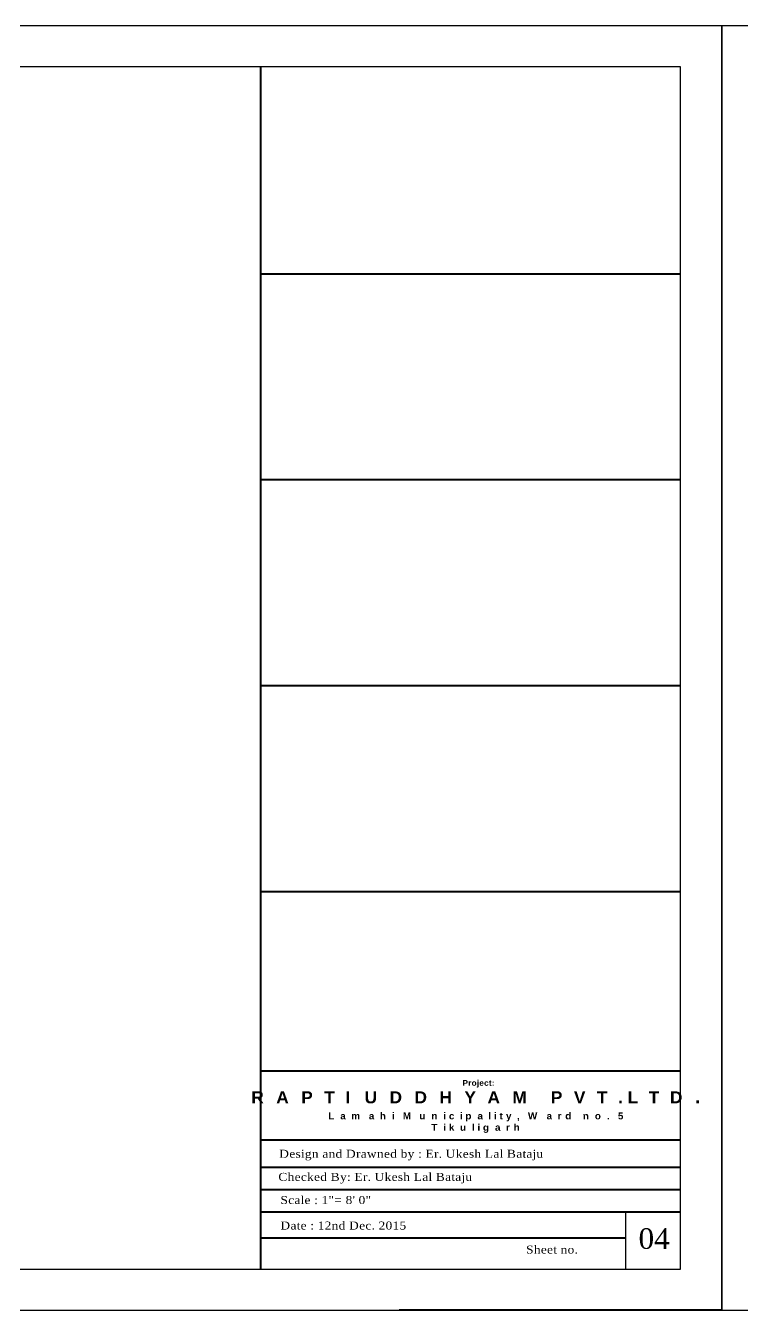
# Model space of a CAD drawing. Extents: x -2338379 to 930990, y -818978 to 106940.
# Drawn here: x 392866 to 394119, y -205212 to -202966 of the extents above; entities that cross this region are included whole.
import ezdxf

# ---------------------------------------------------------------- set-up
doc = ezdxf.new("R2010")
doc.units = 0
doc.header["$MEASUREMENT"] = 0
doc.layers.get('0').update_dxf_attribs({"linetype": 'CONTINUOUS', "lineweight": 30})
doc.layers.add('Text (Data)', color=1, linetype='CONTINUOUS', lineweight=13)
doc.styles.get("Standard").update_dxf_attribs({"font": 'times.ttf', "height": 6})

msp = doc.modelspace()

# ---------------------------------------------------------------- linework, layer by layer
at = {"lineweight": 40}
msp.add_line((393276.59, -203037.99), (393276.59, -205140.39), dxfattribs=at)
msp.add_line((393914.74, -205040.59), (393914.74, -205140.39))
at = {"color": 3}
for points in [[(394083.22, -205212.39), (394083.22, -202965.99), (390905.62, -202965.99), (390905.62, -205212.39)], [(397260.82, -205212.39), (397260.82, -202965.99), (394083.22, -202965.99), (394083.22, -205212.39)], [(394011.22, -205140.39), (394011.22, -203037.99), (390977.62, -203037.99), (390977.62, -205140.39)]]:
    msp.add_lwpolyline(points, close=True, dxfattribs=at)
at = {"lineweight": 40}
for points in [[(394011.22, -203400.39), (393276.59, -203400.39)], [(394011.22, -203760.39), (393276.59, -203760.39)], [(394011.22, -204120.39), (393276.59, -204120.39)], [(394011.22, -204480.39), (393276.59, -204480.39)], [(394011.22, -204794.33), (393276.59, -204794.33)], [(394011.22, -204914.85), (393276.59, -204914.85)], [(394011.22, -204962.58), (393276.59, -204962.58)], [(394011.22, -205001.89), (393276.59, -205001.89)], [(394011.22, -205040.59), (393276.59, -205040.59)], [(393914.74, -205085.99), (393276.59, -205085.99)], [(394083.22, -205212.39), (393519.18, -205212.39)]]:
    msp.add_lwpolyline(points, dxfattribs=at)

# ---------------------------------------------------------------- texts
for s, insert, char_height, width, attachment_point in [('\\pi-24,l24,t24;{\\fArial Black|b1|i0|c0|p34;\\W0.9;\\T1.05;Project:\\P\\H2.1x;\\T2;RAPTI UDDHYAM PVT.LTD\\H1.143x;.\\H0.5208x;\\O\\P\\H0.9599x;\\oLamahi Municipality, Ward no. 5\\PTikuligarh}', (393658.08, -204809.78), 10, 762.9723, 2), ('\\pi-42,l42,t42;{\\W1.1;\\T1.05;Design and Drawned by : Er. Ukesh Lal Bataju}', (393309.63, -204931.65), 14, 478.4843, 1), ('\\pi-42,l42,t42;{\\W1.1;\\T1.05;Checked By: Er. Ukesh Lal Bataju}', (393308.07, -204972.1), 14, 478.4843, 1), ('\\pi-42,l42,t42;{\\W1.1;\\T1.05;Scale : 1"= 8\' 0"}', (393311.69, -205012.57), 14, 478.4843, 1), ('\\pi-42,l42,t42;{\\W1.1;\\T1.05;Date : 12nd Dec. 2015}', (393311.69, -205057.16), 14, 478.4843, 1), ('\\pi-42,l42,t42;{\\W1.1;\\T1.05;Sheet no.}', (393741.19, -205099.19), 14, 478.4843, 1)]:
    msp.add_mtext(s, dxfattribs=dict(insert=insert, char_height=char_height, width=width, attachment_point=attachment_point))
at = {"layer": 'Text (Data)', "lineweight": 80, "insert": (393937.85, -205068.92), "char_height": 36, "width": 54.6723, "attachment_point": 1}
msp.add_mtext('04', dxfattribs=at)

doc.saveas('drawing.dxf')
